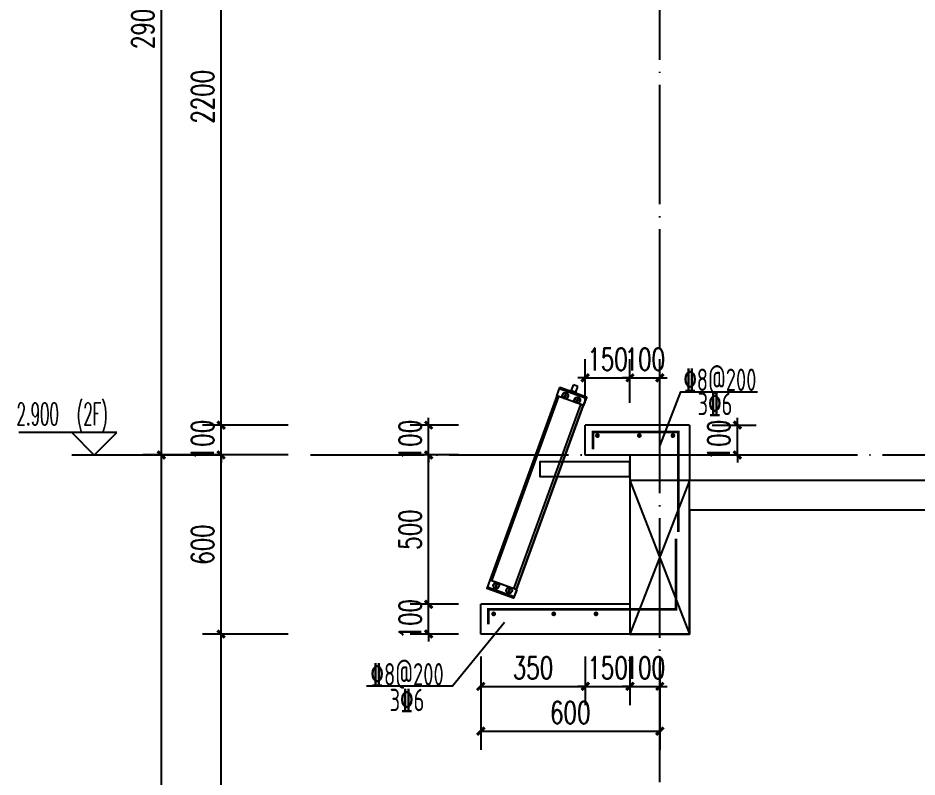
# Model space of a CAD drawing. Extents: x 393367 to 3005760, y 4998 to 826018.
# Drawn here: x 2836348 to 2839361, y 445458 to 448000 of the extents above; entities that cross this region are included whole.
import ezdxf

# ---------------------------------------------------------------- set-up
doc = ezdxf.new("R2010")
doc.units = 0
doc.header["$LTSCALE"] = 1000
doc.linetypes.add('DOTE', pattern=[2.42, 2, -0.2, 0.02, -0.2])
doc.layers.get('0').update_dxf_attribs({"linetype": 'CONTINUOUS'})
doc.layers.get('Defpoints').update_dxf_attribs({"linetype": 'CONTINUOUS'})
for name, color, linetype in [('DIM_ELEV', 3, 'CONTINUOUS'), ('DOTE', 8, 'DOTE'), ('PUB_DIM', 3, 'CONTINUOUS'), ('PUB_TEXT', 7, 'CONTINUOUS'), ('S-大样-砼线', 7, 'CONTINUOUS'), ('S-引出线', 40, 'CONTINUOUS'), ('TEXT', 7, 'CONTINUOUS'), ('WALL', 130, 'CONTINUOUS'), ('实线层', 7, 'CONTINUOUS')]:
    doc.layers.add(name, color=color, linetype=linetype)
doc.layers.add('REIN', color=1, linetype='CONTINUOUS', lineweight=18)
doc.styles.add('_TCH_DIM', font='simplex.shx', dxfattribs={"width": 0.65, "bigfont": 'gbcbig.shx'})
doc.styles.add('_TCH_DIM_T3', font='SIMPLEX', dxfattribs={"width": 0.705882, "bigfont": 'GBCBIG'})
doc.styles.add('TSSD_Rein', font='Tssdeng.shx', dxfattribs={"width": 0.7, "bigfont": 'hztxt.shx'})
doc.dimstyles.new('_TCH_ARCH&&25', dxfattribs={"dimtxt": 74.375, "dimasz": 25, "dimexe": 62.5, "dimexo": 75, "dimgap": 25, "dimtad": 1, "dimdec": 0, "dimzin": 0, "dimdsep": 46, "dimtxsty": '_TCH_DIM_T3', "dimblk": 'ARCHTICK', "dimcen": 0.09, "dimclrt": 7, "dimazin": 2, "dimtfac": 1, "dimtdec": 0, "dimtix": 1, "dimtmove": 2, "dimatfit": 3, "dimfxl": 1, "dimtolj": 1, "dimtzin": 0, "dimarcsym": 0})

# ---------------------------------------------------------------- blocks, each defined once
blk = doc.blocks.new('A$C01192DFB')
at = {"layer": '实线层', "color": 5}
for p, q in [((-245.2, 221), (-235.1, 248.7)), ((-244.8, 220.8), (-234.5, 249)), ((-146.5, 211.5), (-236.8, 244.3)), ((-146.9, 212), (-236.2, 244.4)), ((-235.1, 248.7), (-234.7, 248.5)), ((-145.3, 216.4), (-234.6, 248.9)), ((-145.2, 216.5), (-234.5, 249)), ((-196.4, 238.3), (-189.3, 257.6)), ((-174.3, 252.1), (-189.3, 257.6)), ((-181.3, 232.8), (-174.3, 252.1)), ((-468.5, -396.9), (-243.8, 220.5)), ((-243.5, 220.4), (-468.2, -397)), ((-467.7, -397.2), (-243, 220.2)), ((-240, 219.1), (-464.7, -398.3)), ((-239.5, 218.9), (-464.2, -398.5)), ((-155, 188.2), (-245.2, 221)), ((-219.7, 220.8), (-218.7, 223.5)), ((-217.8, 218.6), (-219.7, 220.8)), ((-219.4, 214.4), (-214.3, 228.2)), ((-218.7, 223.5), (-215.9, 224)), ((-215, 219.1), (-217.8, 218.6)), ((-215.9, 224), (-214, 221.8)), ((-214, 221.8), (-215, 219.1)), ((-196.4, 238.3), (-203, 237.5)), ((-176.7, 228), (-203, 237.5)), ((-196.4, 238.3), (-181.3, 232.8)), ((-181.3, 232.8), (-176.7, 228)), ((-179, 199.7), (-174, 213.5)), ((-155.5, 188.3), (-145.2, 216.5)), ((-155, 188.2), (-144.9, 215.9)), ((-144.9, 215.9), (-145.4, 216)), ((-166, 192.2), (-390.7, -425.2)), ((-165.7, 192), (-390.4, -425.3)), ((-381.9, -428.4), (-157.2, 189)), ((-156.8, 188.8), (-381.5, -428.6)), ((-381.1, -428.7), (-156.4, 188.7)), ((-179.3, 206.1), (-178.4, 208.8)), ((-177.5, 203.9), (-179.3, 206.1)), ((-178.4, 208.8), (-175.5, 209.3)), ((-174.6, 204.4), (-177.5, 203.9)), ((-175.5, 209.3), (-173.7, 207.1)), ((-173.7, 207.1), (-174.6, 204.4)), ((-469.9, -396.4), (-480, -424.1)), ((-469.5, -396.6), (-479.7, -424.8)), ((-388.2, -452.5), (-478.4, -419.7)), ((-388.8, -452.7), (-478.1, -420.2)), ((-379.7, -429.2), (-469.9, -396.4)), ((-379.7, -429.2), (-468, -397.1)), ((-450.2, -412.7), (-451.2, -415.4)), ((-451.2, -415.4), (-449.4, -417.6)), ((-445.9, -408), (-450.9, -421.8)), ((-447.4, -412.2), (-450.2, -412.7)), ((-449.4, -417.6), (-446.5, -417.1)), ((-445.5, -414.4), (-447.4, -412.2)), ((-446.5, -417.1), (-445.5, -414.4)), ((-480, -424.1), (-479.6, -424.3)), ((-390.4, -457.1), (-479.7, -424.6)), ((-390.5, -457.2), (-479.7, -424.8)), ((-406.6, -428.6), (-407.6, -431.3)), ((-407.6, -431.3), (-405.7, -433.5)), ((-402.2, -423.9), (-407.2, -437.7)), ((-403.7, -428.1), (-406.6, -428.6)), ((-405.7, -433.5), (-402.9, -433)), ((-401.9, -430.3), (-403.7, -428.1)), ((-402.9, -433), (-401.9, -430.3)), ((-380.2, -429.1), (-390.5, -457.2)), ((-379.7, -429.2), (-389.8, -456.9)), ((-389.8, -456.9), (-390.3, -456.8))]:
    blk.add_line(p, q, dxfattribs=at)
for points in [[(-236.8, 244.3), (-236.7, 244.4), (-236.5, 244.5), (-236.4, 244.5), (-236.2, 244.4)], [(-146.5, 211.5), (-146.5, 211.6), (-146.6, 211.7), (-146.7, 211.9), (-146.9, 212)], [(-478.4, -419.7), (-478.4, -419.8), (-478.4, -420), (-478.2, -420.1), (-478.1, -420.2)], [(-388.2, -452.5), (-388.3, -452.6), (-388.4, -452.7), (-388.6, -452.7), (-388.8, -452.7)]]:
    blk.add_lwpolyline(points, dxfattribs=at)
blk.add_lwpolyline([(0, 0), (-302.4, 0), (-302.4, -49.7), (0, -49.7)], close=True, dxfattribs=at)
for centre, radius in [((-216.8, 221.3), 10), ((-216.8, 221.3), 9.5), ((-176.5, 206.6), 10), ((-176.5, 206.6), 9.5), ((-448.4, -414.9), 10), ((-448.4, -414.9), 9.5), ((-404.7, -430.8), 10), ((-404.7, -430.8), 9.5)]:
    blk.add_circle(centre, radius, dxfattribs=at)
for centre, start, end in [((-234.7, 248.5), 70, 160), ((-145.4, 216), 340, 70), ((-479.6, -424.3), 160, 250), ((-390.3, -456.8), 250, 340)]:
    blk.add_arc(centre, 0.5, start, end, dxfattribs=at)
blk = doc.blocks.new('_ArchTick')
at = {"color": 0, "linetype": 'ByBlock', "const_width": 0.4}
blk.add_lwpolyline([(-0.5, -0.5), (0.5, 0.5)], dxfattribs=at)
blk = doc.blocks.new('*D1034')
at = {"layer": 'Defpoints', "color": 0, "transparency": 16777216}
for p in [(2837899.4, 445936.5), (2838499.5, 445936.5), (2838499.5, 445611.4)]:
    blk.add_point(p, dxfattribs=at)
at = {"layer": 'PUB_DIM', "color": 0, "lineweight": -2, "transparency": 16777216}
for p, q in [((2837899.4, 445861.5), (2837899.4, 445548.9)), ((2838499.5, 445861.5), (2838499.5, 445548.9)), ((2837899.4, 445611.4), (2838499.5, 445611.4))]:
    blk.add_line(p, q, dxfattribs=at)
at = {"layer": 'PUB_DIM', "color": 0, "lineweight": -2, "transparency": 16777216, "xscale": 25, "yscale": 25, "zscale": 25, "rotation": 180}
blk.add_blockref('_ArchTick', (2837899.4, 445611.4), dxfattribs=at)
at = {"layer": 'PUB_DIM', "color": 0, "lineweight": -2, "transparency": 16777216, "xscale": 25, "yscale": 25, "zscale": 25}
blk.add_blockref('_ArchTick', (2838499.5, 445611.4), dxfattribs=at)
at = {"layer": 'PUB_DIM', "color": 7, "transparency": 16777216, "insert": (2838199.4, 445673.6), "char_height": 74.38, "attachment_point": 5, "style": '_TCH_DIM_T3'}
blk.add_mtext('\\A1;600', dxfattribs=at)
blk = doc.blocks.new('*D1035')
at = {"layer": 'Defpoints', "color": 0, "transparency": 16777216}
for p in [(2837899.4, 445936.5), (2838249.5, 445936.5), (2838249.5, 445761.4)]:
    blk.add_point(p, dxfattribs=at)
at = {"layer": 'PUB_DIM', "color": 0, "lineweight": -2, "transparency": 16777216}
for p, q in [((2837899.4, 445861.5), (2837899.4, 445698.9)), ((2838249.5, 445861.5), (2838249.5, 445698.9)), ((2837899.4, 445761.4), (2838249.5, 445761.4))]:
    blk.add_line(p, q, dxfattribs=at)
at = {"layer": 'PUB_DIM', "color": 0, "lineweight": -2, "transparency": 16777216, "xscale": 25, "yscale": 25, "zscale": 25, "rotation": 180}
blk.add_blockref('_ArchTick', (2837899.4, 445761.4), dxfattribs=at)
at = {"layer": 'PUB_DIM', "color": 0, "lineweight": -2, "transparency": 16777216, "xscale": 25, "yscale": 25, "zscale": 25}
blk.add_blockref('_ArchTick', (2838249.5, 445761.4), dxfattribs=at)
at = {"layer": 'PUB_DIM', "color": 7, "transparency": 16777216, "insert": (2838074.4, 445823.6), "char_height": 74.38, "attachment_point": 5, "style": '_TCH_DIM_T3'}
blk.add_mtext('\\A1;350', dxfattribs=at)
blk = doc.blocks.new('*D1036')
at = {"layer": 'Defpoints', "color": 0, "transparency": 16777216}
for p in [(2838249.5, 445936.5), (2838399.5, 445936.5), (2838399.5, 445761.4)]:
    blk.add_point(p, dxfattribs=at)
at = {"layer": 'PUB_DIM', "color": 0, "lineweight": -2, "transparency": 16777216}
for p, q in [((2838249.5, 445861.5), (2838249.5, 445698.9)), ((2838399.5, 445861.5), (2838399.5, 445698.9)), ((2838249.5, 445761.4), (2838224.5, 445761.4)), ((2838249.5, 445761.4), (2838399.5, 445761.4)), ((2838399.5, 445761.4), (2838424.5, 445761.4))]:
    blk.add_line(p, q, dxfattribs=at)
at = {"layer": 'PUB_DIM', "color": 0, "lineweight": -2, "transparency": 16777216, "xscale": 25, "yscale": 25, "zscale": 25}
blk.add_blockref('_ArchTick', (2838249.5, 445761.4), dxfattribs=at)
at = {"layer": 'PUB_DIM', "color": 0, "lineweight": -2, "transparency": 16777216, "xscale": 25, "yscale": 25, "zscale": 25, "rotation": 180}
blk.add_blockref('_ArchTick', (2838399.5, 445761.4), dxfattribs=at)
at = {"layer": 'PUB_DIM', "color": 7, "transparency": 16777216, "insert": (2838324.5, 445823.6), "char_height": 74.38, "attachment_point": 5, "style": '_TCH_DIM_T3'}
blk.add_mtext('\\A1;150', dxfattribs=at)
blk = doc.blocks.new('*D1037')
at = {"layer": 'Defpoints', "color": 0, "transparency": 16777216}
for p in [(2838399.5, 445936.5), (2838499.5, 445936.5), (2838499.5, 445761.4)]:
    blk.add_point(p, dxfattribs=at)
at = {"layer": 'PUB_DIM', "color": 0, "lineweight": -2, "transparency": 16777216}
for p, q in [((2838399.5, 445861.5), (2838399.5, 445698.9)), ((2838499.5, 445861.5), (2838499.5, 445698.9)), ((2838399.5, 445761.4), (2838374.5, 445761.4)), ((2838399.5, 445761.4), (2838499.5, 445761.4)), ((2838499.5, 445761.4), (2838524.5, 445761.4))]:
    blk.add_line(p, q, dxfattribs=at)
at = {"layer": 'PUB_DIM', "color": 0, "lineweight": -2, "transparency": 16777216, "xscale": 25, "yscale": 25, "zscale": 25}
blk.add_blockref('_ArchTick', (2838399.5, 445761.4), dxfattribs=at)
at = {"layer": 'PUB_DIM', "color": 0, "lineweight": -2, "transparency": 16777216, "xscale": 25, "yscale": 25, "zscale": 25, "rotation": 180}
blk.add_blockref('_ArchTick', (2838499.5, 445761.4), dxfattribs=at)
at = {"layer": 'PUB_DIM', "color": 7, "transparency": 16777216, "insert": (2838449.5, 445823.6), "char_height": 74.38, "attachment_point": 5, "style": '_TCH_DIM_T3'}
blk.add_mtext('\\A1;100', dxfattribs=at)
blk = doc.blocks.new('*D1040')
at = {"layer": 'Defpoints', "color": 0, "transparency": 16777216}
for p in [(2838399.4, 446795), (2838249.4, 446636.5), (2838399.4, 446636.5)]:
    blk.add_point(p, dxfattribs=at)
at = {"layer": 'PUB_DIM', "color": 0, "lineweight": -2, "transparency": 16777216}
for p, q in [((2838249.4, 446711.5), (2838249.4, 446857.5)), ((2838399.4, 446711.5), (2838399.4, 446857.5)), ((2838249.4, 446795), (2838224.4, 446795)), ((2838249.4, 446795), (2838399.4, 446795)), ((2838399.4, 446795), (2838424.4, 446795))]:
    blk.add_line(p, q, dxfattribs=at)
at = {"layer": 'PUB_DIM', "color": 0, "lineweight": -2, "transparency": 16777216, "xscale": 25, "yscale": 25, "zscale": 25}
blk.add_blockref('_ArchTick', (2838249.4, 446795), dxfattribs=at)
at = {"layer": 'PUB_DIM', "color": 0, "lineweight": -2, "transparency": 16777216, "xscale": 25, "yscale": 25, "zscale": 25, "rotation": 180}
blk.add_blockref('_ArchTick', (2838399.4, 446795), dxfattribs=at)
at = {"layer": 'PUB_DIM', "color": 7, "transparency": 16777216, "insert": (2838324.4, 446857.2), "char_height": 74.38, "attachment_point": 5, "style": '_TCH_DIM_T3'}
blk.add_mtext('\\A1;150', dxfattribs=at)
blk = doc.blocks.new('*D1041')
at = {"layer": 'Defpoints', "color": 0, "transparency": 16777216}
for p in [(2838499.4, 446795), (2838399.4, 446636.5), (2838499.4, 446636.5)]:
    blk.add_point(p, dxfattribs=at)
at = {"layer": 'PUB_DIM', "color": 0, "lineweight": -2, "transparency": 16777216}
for p, q in [((2838399.4, 446711.5), (2838399.4, 446857.5)), ((2838499.4, 446711.5), (2838499.4, 446857.5)), ((2838399.4, 446795), (2838374.4, 446795)), ((2838399.4, 446795), (2838499.4, 446795)), ((2838499.4, 446795), (2838524.4, 446795))]:
    blk.add_line(p, q, dxfattribs=at)
at = {"layer": 'PUB_DIM', "color": 0, "lineweight": -2, "transparency": 16777216, "xscale": 25, "yscale": 25, "zscale": 25}
blk.add_blockref('_ArchTick', (2838399.4, 446795), dxfattribs=at)
at = {"layer": 'PUB_DIM', "color": 0, "lineweight": -2, "transparency": 16777216, "xscale": 25, "yscale": 25, "zscale": 25, "rotation": 180}
blk.add_blockref('_ArchTick', (2838499.4, 446795), dxfattribs=at)
at = {"layer": 'PUB_DIM', "color": 7, "transparency": 16777216, "insert": (2838449.4, 446857.2), "char_height": 74.38, "attachment_point": 5, "style": '_TCH_DIM_T3'}
blk.add_mtext('\\A1;100', dxfattribs=at)
blk = doc.blocks.new('*D1042')
at = {"layer": 'Defpoints', "color": 0, "transparency": 16777216}
for p in [(2838599.4, 446636.5), (2838759.4, 446636.5), (2838599.4, 446536.5)]:
    blk.add_point(p, dxfattribs=at)
at = {"layer": 'PUB_DIM', "color": 0, "lineweight": -2, "transparency": 16777216}
for p, q in [((2838759.4, 446636.5), (2838759.4, 446661.5)), ((2838674.4, 446636.5), (2838821.9, 446636.5)), ((2838759.4, 446536.5), (2838759.4, 446636.5)), ((2838674.4, 446536.5), (2838821.9, 446536.5)), ((2838759.4, 446536.5), (2838759.4, 446511.5))]:
    blk.add_line(p, q, dxfattribs=at)
at = {"layer": 'PUB_DIM', "color": 0, "lineweight": -2, "transparency": 16777216, "xscale": 25, "yscale": 25, "zscale": 25}
for p, rotation in [((2838759.4, 446636.5), 270), ((2838759.4, 446536.5), 90)]:
    blk.add_blockref('_ArchTick', p, dxfattribs=dict(at, rotation=rotation))
at = {"layer": 'PUB_DIM', "color": 7, "transparency": 16777216, "insert": (2838697.2, 446586.5), "char_height": 74.38, "attachment_point": 5, "rotation": 90, "style": '_TCH_DIM_T3'}
blk.add_mtext('\\A1;100', dxfattribs=at)
blk = doc.blocks.new('*D1043')
at = {"layer": 'Defpoints', "color": 0, "transparency": 16777216}
for p in [(2837724.8, 446636.5), (2837899.4, 446636.5), (2837899.4, 446536.5)]:
    blk.add_point(p, dxfattribs=at)
at = {"layer": 'PUB_DIM', "color": 0, "lineweight": -2, "transparency": 16777216}
for p, q in [((2837724.8, 446636.5), (2837724.8, 446661.5)), ((2837824.4, 446636.5), (2837662.3, 446636.5)), ((2837724.8, 446536.5), (2837724.8, 446636.5)), ((2837824.4, 446536.5), (2837662.3, 446536.5)), ((2837724.8, 446536.5), (2837724.8, 446511.5))]:
    blk.add_line(p, q, dxfattribs=at)
at = {"layer": 'PUB_DIM', "color": 0, "lineweight": -2, "transparency": 16777216, "xscale": 25, "yscale": 25, "zscale": 25}
for p, rotation in [((2837724.8, 446636.5), 270), ((2837724.8, 446536.5), 90)]:
    blk.add_blockref('_ArchTick', p, dxfattribs=dict(at, rotation=rotation))
at = {"layer": 'PUB_DIM', "color": 7, "transparency": 16777216, "insert": (2837662.6, 446586.5), "char_height": 74.38, "attachment_point": 5, "rotation": 90, "style": '_TCH_DIM_T3'}
blk.add_mtext('\\A1;100', dxfattribs=at)
blk = doc.blocks.new('*D1044')
at = {"layer": 'Defpoints', "color": 0, "transparency": 16777216}
for p in [(2837724.8, 446536.5), (2837899.4, 446536.5), (2837899.4, 446036.5)]:
    blk.add_point(p, dxfattribs=at)
at = {"layer": 'PUB_DIM', "color": 0, "lineweight": -2, "transparency": 16777216}
for p, q in [((2837824.4, 446536.5), (2837662.3, 446536.5)), ((2837724.8, 446036.5), (2837724.8, 446536.5)), ((2837824.4, 446036.5), (2837662.3, 446036.5))]:
    blk.add_line(p, q, dxfattribs=at)
at = {"layer": 'PUB_DIM', "color": 0, "lineweight": -2, "transparency": 16777216, "xscale": 25, "yscale": 25, "zscale": 25}
for p, rotation in [((2837724.8, 446536.5), 90), ((2837724.8, 446036.5), 270)]:
    blk.add_blockref('_ArchTick', p, dxfattribs=dict(at, rotation=rotation))
at = {"layer": 'PUB_DIM', "color": 7, "transparency": 16777216, "insert": (2837662.6, 446286.5), "char_height": 74.38, "attachment_point": 5, "rotation": 90, "style": '_TCH_DIM_T3'}
blk.add_mtext('\\A1;500', dxfattribs=at)
blk = doc.blocks.new('*D1045')
at = {"layer": 'Defpoints', "color": 0, "transparency": 16777216}
for p in [(2837724.8, 446036.5), (2837899.4, 446036.5), (2837899.4, 445936.5)]:
    blk.add_point(p, dxfattribs=at)
at = {"layer": 'PUB_DIM', "color": 0, "lineweight": -2, "transparency": 16777216}
for p, q in [((2837724.8, 446036.5), (2837724.8, 446061.5)), ((2837824.4, 446036.5), (2837662.3, 446036.5)), ((2837724.8, 445936.5), (2837724.8, 446036.5)), ((2837824.4, 445936.5), (2837662.3, 445936.5)), ((2837724.8, 445936.5), (2837724.8, 445911.5))]:
    blk.add_line(p, q, dxfattribs=at)
at = {"layer": 'PUB_DIM', "color": 0, "lineweight": -2, "transparency": 16777216, "xscale": 25, "yscale": 25, "zscale": 25}
for p, rotation in [((2837724.8, 446036.5), 270), ((2837724.8, 445936.5), 90)]:
    blk.add_blockref('_ArchTick', p, dxfattribs=dict(at, rotation=rotation))
at = {"layer": 'PUB_DIM', "color": 7, "transparency": 16777216, "insert": (2837662.6, 445986.5), "char_height": 74.38, "attachment_point": 5, "rotation": 90, "style": '_TCH_DIM_T3'}
blk.add_mtext('\\A1;100', dxfattribs=at)
blk = doc.blocks.new('*D1085')
at = {"layer": 'Defpoints', "color": 0, "transparency": 16777216}
for p in [(2837029.2, 445936.5), (2837329.2, 445936.5), (2837329.2, 444236.5)]:
    blk.add_point(p, dxfattribs=at)
at = {"layer": 'PUB_DIM', "color": 0, "lineweight": -2, "transparency": 16777216}
for p, q in [((2837254.2, 445936.5), (2836966.7, 445936.5)), ((2837029.2, 444236.5), (2837029.2, 445936.5)), ((2837254.2, 444236.5), (2836966.7, 444236.5))]:
    blk.add_line(p, q, dxfattribs=at)
at = {"layer": 'PUB_DIM', "color": 0, "lineweight": -2, "transparency": 16777216, "xscale": 25, "yscale": 25, "zscale": 25}
for p, rotation in [((2837029.2, 445936.5), 90), ((2837029.2, 444236.5), 270)]:
    blk.add_blockref('_ArchTick', p, dxfattribs=dict(at, rotation=rotation))
at = {"layer": 'PUB_DIM', "color": 7, "transparency": 16777216, "insert": (2836967.1, 445086.5), "char_height": 74.38, "attachment_point": 5, "rotation": 90, "style": '_TCH_DIM_T3'}
blk.add_mtext('\\A1;1700', dxfattribs=at)
blk = doc.blocks.new('*D1086')
at = {"layer": 'Defpoints', "color": 0, "transparency": 16777216}
for p in [(2837029.2, 446536.5), (2837329.2, 446536.5), (2837329.2, 445936.5)]:
    blk.add_point(p, dxfattribs=at)
at = {"layer": 'PUB_DIM', "color": 0, "lineweight": -2, "transparency": 16777216}
for p, q in [((2837254.2, 446536.5), (2836966.7, 446536.5)), ((2837029.2, 445936.5), (2837029.2, 446536.5)), ((2837254.2, 445936.5), (2836966.7, 445936.5))]:
    blk.add_line(p, q, dxfattribs=at)
at = {"layer": 'PUB_DIM', "color": 0, "lineweight": -2, "transparency": 16777216, "xscale": 25, "yscale": 25, "zscale": 25}
for p, rotation in [((2837029.2, 446536.5), 90), ((2837029.2, 445936.5), 270)]:
    blk.add_blockref('_ArchTick', p, dxfattribs=dict(at, rotation=rotation))
at = {"layer": 'PUB_DIM', "color": 7, "transparency": 16777216, "insert": (2836967.1, 446236.5), "char_height": 74.38, "attachment_point": 5, "rotation": 90, "style": '_TCH_DIM_T3'}
blk.add_mtext('\\A1;600', dxfattribs=at)
blk = doc.blocks.new('*D1087')
at = {"layer": 'Defpoints', "color": 0, "transparency": 16777216}
for p in [(2837029.2, 446636.5), (2837329.2, 446636.5), (2837329.2, 446536.5)]:
    blk.add_point(p, dxfattribs=at)
at = {"layer": 'PUB_DIM', "color": 0, "lineweight": -2, "transparency": 16777216}
for p, q in [((2837029.2, 446636.5), (2837029.2, 446661.5)), ((2837254.2, 446636.5), (2836966.7, 446636.5)), ((2837029.2, 446536.5), (2837029.2, 446636.5)), ((2837254.2, 446536.5), (2836966.7, 446536.5)), ((2837029.2, 446536.5), (2837029.2, 446511.5))]:
    blk.add_line(p, q, dxfattribs=at)
at = {"layer": 'PUB_DIM', "color": 0, "lineweight": -2, "transparency": 16777216, "xscale": 25, "yscale": 25, "zscale": 25}
for p, rotation in [((2837029.2, 446636.5), 270), ((2837029.2, 446536.5), 90)]:
    blk.add_blockref('_ArchTick', p, dxfattribs=dict(at, rotation=rotation))
at = {"layer": 'PUB_DIM', "color": 7, "transparency": 16777216, "insert": (2836967.1, 446586.5), "char_height": 74.38, "attachment_point": 5, "rotation": 90, "style": '_TCH_DIM_T3'}
blk.add_mtext('\\A1;100', dxfattribs=at)
blk = doc.blocks.new('*D1088')
at = {"layer": 'Defpoints', "color": 0, "transparency": 16777216}
for p in [(2837029.2, 448836.5), (2837329.2, 448836.5), (2837329.2, 446636.5)]:
    blk.add_point(p, dxfattribs=at)
at = {"layer": 'PUB_DIM', "color": 0, "lineweight": -2, "transparency": 16777216}
for p, q in [((2837254.2, 448836.5), (2836966.7, 448836.5)), ((2837029.2, 446636.5), (2837029.2, 448836.5)), ((2837254.2, 446636.5), (2836966.7, 446636.5))]:
    blk.add_line(p, q, dxfattribs=at)
at = {"layer": 'PUB_DIM', "color": 0, "lineweight": -2, "transparency": 16777216, "xscale": 25, "yscale": 25, "zscale": 25}
for p, rotation in [((2837029.2, 448836.5), 90), ((2837029.2, 446636.5), 270)]:
    blk.add_blockref('_ArchTick', p, dxfattribs=dict(at, rotation=rotation))
at = {"layer": 'PUB_DIM', "color": 7, "transparency": 16777216, "insert": (2836967.1, 447736.5), "char_height": 74.38, "attachment_point": 5, "rotation": 90, "style": '_TCH_DIM_T3'}
blk.add_mtext('\\A1;2200', dxfattribs=at)
blk = doc.blocks.new('*D1104')
at = {"layer": 'Defpoints', "color": 0, "transparency": 16777216}
for p in [(2836829.2, 446536.5), (2837329.2, 446536.5), (2837329.2, 443636.5)]:
    blk.add_point(p, dxfattribs=at)
at = {"layer": 'PUB_DIM', "color": 0, "lineweight": -2, "transparency": 16777216}
for p, q in [((2837254.2, 446536.5), (2836766.7, 446536.5)), ((2836829.2, 443636.5), (2836829.2, 446536.5)), ((2837254.2, 443636.5), (2836766.7, 443636.5))]:
    blk.add_line(p, q, dxfattribs=at)
at = {"layer": 'PUB_DIM', "color": 0, "lineweight": -2, "transparency": 16777216, "xscale": 25, "yscale": 25, "zscale": 25}
for p, rotation in [((2836829.2, 446536.5), 90), ((2836829.2, 443636.5), 270)]:
    blk.add_blockref('_ArchTick', p, dxfattribs=dict(at, rotation=rotation))
at = {"layer": 'PUB_DIM', "color": 7, "transparency": 16777216, "insert": (2836767.1, 445086.5), "char_height": 74.38, "attachment_point": 5, "rotation": 90, "style": '_TCH_DIM_T3'}
blk.add_mtext('\\A1;2900', dxfattribs=at)
blk = doc.blocks.new('*D1105')
at = {"layer": 'Defpoints', "color": 0, "transparency": 16777216}
for p in [(2836829.2, 449436.5), (2837329.2, 449436.5), (2837329.2, 446536.5)]:
    blk.add_point(p, dxfattribs=at)
at = {"layer": 'PUB_DIM', "color": 0, "lineweight": -2, "transparency": 16777216}
for p, q in [((2837254.2, 449436.5), (2836766.7, 449436.5)), ((2836829.2, 446536.5), (2836829.2, 449436.5)), ((2837254.2, 446536.5), (2836766.7, 446536.5))]:
    blk.add_line(p, q, dxfattribs=at)
at = {"layer": 'PUB_DIM', "color": 0, "lineweight": -2, "transparency": 16777216, "xscale": 25, "yscale": 25, "zscale": 25}
for p, rotation in [((2836829.2, 449436.5), 90), ((2836829.2, 446536.5), 270)]:
    blk.add_blockref('_ArchTick', p, dxfattribs=dict(at, rotation=rotation))
at = {"layer": 'PUB_DIM', "color": 7, "transparency": 16777216, "insert": (2836767.1, 447986.5), "char_height": 74.38, "attachment_point": 5, "rotation": 90, "style": '_TCH_DIM_T3'}
blk.add_mtext('\\A1;2900', dxfattribs=at)
blk = doc.blocks.new('A$C6EAB53B2')
at = {"layer": 'REIN'}
blk.add_lwpolyline([(818.6, 871.6, 9, 9, 0), (818.6, 929.8, 9, 9, 0), (1104.4, 929.8, 9, 9, 0), (1104.4, 595.1, 9, 9, 0)], format="xyseb", dxfattribs=at)
at = {"layer": 'REIN', "const_width": 8}
for points in [[(829.1, 917.5, 1), (837.1, 917.5, 1)], [(969.6, 917.5, 1), (977.6, 917.5, 1)], [(1082.2, 917.5, 1), (1090.2, 917.5, 1)], [(481.4, 320.3, 1), (489.4, 320.3, 1)], [(682.9, 320.3, 1), (690.9, 320.3, 1)], [(824.6, 320.3, 1), (832.6, 320.3, 1)]]:
    blk.add_lwpolyline(points, format="xyb", close=True, dxfattribs=at)
at = {"layer": 'REIN', "const_width": 9}
blk.add_lwpolyline([(467.5, 285.1), (467.5, 335.4), (1096.1, 335.4), (1096.1, 572.3)], dxfattribs=at)
at = {"layer": 'S-大样-砼线'}
for p, q in [((942.2, 767.5), (1142.2, 252.5)), ((1142.2, 767.5), (942.2, 252.5))]:
    blk.add_line(p, q, dxfattribs=at)
blk.add_lwpolyline([(1142.2, 767.5), (942.2, 767.5), (942.2, 252.5), (1142.2, 252.5)], close=True, dxfattribs=at)
at = {"layer": 'S-引出线'}
for points in [[(1042.2, 882.2), (1112.8, 1064.4), (1369.8, 1064.4)], [(521.6, 291.2), (347.8, 77.8), (59.4, 77.8)]]:
    blk.add_lwpolyline(points, dxfattribs=at)
at = {"layer": 'TEXT', "style": 'TSSD_Rein', "width": 0.7}
for s, p in [('%%1328@200', (1121, 1067)), ('3%%1326', (1168.9, 986.1)), ('%%1328@200', (72.9, 80.4)), ('3%%1326', (136.7, -5.8))]:
    blk.add_text(s, height=75, rotation=0, dxfattribs=at).set_placement(p)

msp = doc.modelspace()

# ---------------------------------------------------------------- linework, layer by layer
at = {"layer": 'DIM_ELEV'}
for p, q in [((2836679.23806, 446611.45355), (2836351.23806, 446611.45355)), ((2836604.23806, 446536.45355), (2836529.23806, 446611.45355)), ((2836604.23806, 446536.45355), (2836679.23806, 446611.45355)), ((2837029.23806, 446536.45355), (2836529.23806, 446536.45355))]:
    msp.add_line(p, q, dxfattribs=at)
at = {"layer": 'DOTE', "linetype": 'DOTE', "ltscale": 0.2}
for p, q in [((2838499.43222, 442536.45126), (2838499.43222, 462136.45355)), ((2841097.95713, 446536.45355), (2837329.23806, 446536.45355))]:
    msp.add_line(p, q, dxfattribs=at)
at = {"layer": 'WALL'}
for p, q in [((2838599.43222, 446636.45355), (2838249.43222, 446636.45355)), ((2838249.43222, 446536.45355), (2838249.43222, 446636.45355)), ((2838599.43222, 446636.45355), (2838599.43222, 446451.45355)), ((2838399.43222, 446536.45355), (2838249.43222, 446536.45355)), ((2838399.43222, 446536.45355), (2838399.43222, 446451.45355)), ((2838399.43222, 446451.45355), (2838399.43222, 446036.45355)), ((2841097.95713, 446451.45355), (2838599.43222, 446451.45355)), ((2841097.95713, 446351.45355), (2838599.43222, 446351.45355)), ((2838599.43222, 446351.45355), (2838599.43222, 445936.45355)), ((2838399.43222, 446036.45355), (2837899.43222, 446036.45355)), ((2837899.43222, 445936.45355), (2837899.43222, 446036.45355)), ((2838599.43222, 445936.45355), (2837899.43222, 445936.45355))]:
    msp.add_line(p, q, dxfattribs=at)

# ---------------------------------------------------------------- block references
msp.add_blockref('A$C01192DFB', (2838399.43222, 446513.70591))
at = {"layer": 'TEXT'}
msp.add_blockref('A$C6EAB53B2', (2837457.22963, 445683.96023), dxfattribs=at)

# ---------------------------------------------------------------- texts
at = {"layer": 'PUB_TEXT', "style": '_TCH_DIM', "width": 0.494118}
for s, p in [('2.900', (2836343.73806, 446636.47855)), ('(2F)', (2836545.28806, 446636.47855))]:
    msp.add_text(s, height=74.375, dxfattribs=at).set_placement(p)

# ---------------------------------------------------------------- dimensions: what is measured, and where the dimension line sits
at = {"layer": 'PUB_DIM'}
for p1, p2, distance, picture, middle in [((2837329.23806, 446536.45355), (2837329.23806, 449436.45355), 500, '*D1105', (2836767.05056, 447986.45355)), ((2837329.23806, 446636.45355), (2837329.23806, 448836.45355), 300, '*D1088', (2836967.05056, 447736.45355)), ((2838249.43222, 446636.45355), (2838399.43222, 446636.45355), 158.58701, '*D1040', (2838324.43222, 446857.22807)), ((2838399.43222, 446636.45355), (2838499.43222, 446636.45355), 158.58701, '*D1041', (2838449.43222, 446857.22807)), ((2837329.23806, 446536.45355), (2837329.23806, 446636.45355), 300, '*D1087', (2836967.05056, 446586.45355)), ((2837899.43222, 446536.45355), (2837899.43222, 446636.45355), 174.61077, '*D1043', (2837662.63395, 446586.45355)), ((2838599.43222, 446536.45355), (2838599.43222, 446636.45355), -160, '*D1042', (2838697.24472, 446586.45355)), ((2837329.23806, 443636.45355), (2837329.23806, 446536.45355), 500, '*D1104', (2836767.05056, 445086.45355)), ((2837329.23806, 445936.45355), (2837329.23806, 446536.45355), 300, '*D1086', (2836967.05056, 446236.45355)), ((2837899.43222, 446036.45355), (2837899.43222, 446536.45355), 174.61077, '*D1044', (2837662.63395, 446286.45355)), ((2837899.43222, 445936.45355), (2837899.43222, 446036.45355), 174.61077, '*D1045', (2837662.63395, 445986.45355)), ((2837329.23806, 444236.45355), (2837329.23806, 445936.45355), 300, '*D1085', (2836967.05056, 445086.45355)), ((2837899.43222, 445936.45355), (2838499.46269, 445936.45355), -325.05636, '*D1034', (2838199.44746, 445673.58469)), ((2837899.43222, 445936.45355), (2838249.4627, 445936.45355), -175.05636, '*D1035', (2838074.44746, 445823.58469)), ((2838249.4627, 445936.45355), (2838399.46269, 445936.45355), -175.05636, '*D1036', (2838324.4627, 445823.58469)), ((2838399.46269, 445936.45355), (2838499.46269, 445936.45355), -175.05636, '*D1037', (2838449.46269, 445823.58469))]:
    dim = msp.add_aligned_dim(p1=p1, p2=p2, distance=distance, dimstyle='_TCH_ARCH&&25', dxfattribs=at)
    dim.commit()
    dim.dimension.update_dxf_attribs({"geometry": picture, "text_midpoint": middle})

doc.saveas('drawing.dxf')
